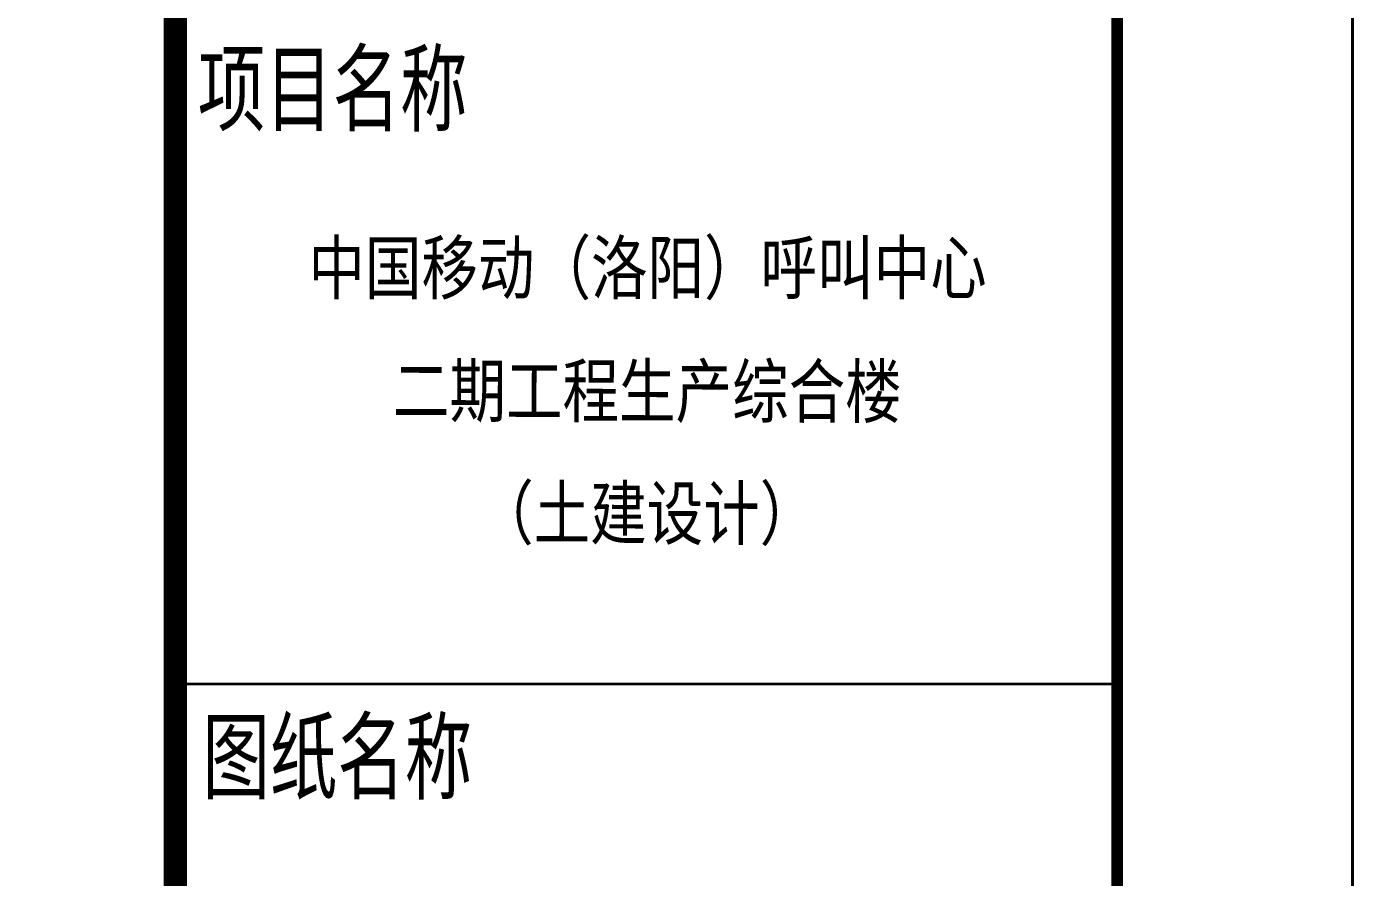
# Model space of a CAD drawing. Header units: millimetres. Extents: x 708158 to 1984082, y -168213 to -53.
# Drawn here: x 825859 to 834308, y -97533 to -92116 of the extents above; entities that cross this region are included whole.
import ezdxf
from ezdxf.enums import TextEntityAlignment as Align

# ---------------------------------------------------------------- set-up
doc = ezdxf.new("R2010")
doc.units = ezdxf.units.MM
doc.header["$LTSCALE"] = 1000
doc.layers.get('0').update_dxf_attribs({"color": 8})
doc.layers.add('图框', color=4, linetype='Continuous', lineweight=35)
doc.styles.add('-黑体', font='simhei.ttf', dxfattribs={"width": 0.8})

# ---------------------------------------------------------------- blocks, each defined once
blk = doc.blocks.new('A$C998f5811')
at = {"layer": '图框', "color": 4}
for p, q in [((-126150, 89100), (-126150, 0)), ((0, 0), (0, 89100))]:
    blk.add_line(p, q, dxfattribs=at)
at = {"layer": '图框', "linetype": 'Continuous'}
blk.add_line((-7530.3, 11399.7), (-1527.3, 11399.7), dxfattribs=at)
at = {"layer": '图框', "color": 4, "const_width": 74.2}
blk.add_lwpolyline([(-122400, 1500), (-1500, 1500), (-1500, 87600), (-122400, 87600)], close=True, dxfattribs=at)
at = {"layer": '图框', "const_width": 150}
blk.add_lwpolyline([(-7500, 87600), (-7500, 1500)], dxfattribs=at)
at = {"layer": '图框', "style": '-黑体', "width": 0.7}
for s, p in [('项目名称', (-7356.7, 14965)), ('图纸名称', (-7327.2, 10712.2))]:
    blk.add_text(s, height=450, dxfattribs=at).set_placement(p)
at = {"layer": '图框', "style": '-黑体', "width": 0.8}
blk.add_text('中国移动（洛阳）呼叫中心', height=330.017, dxfattribs=at).set_placement((-4491.4, 13883.6), align=Align.CENTER)
for s, p in [('二期工程生产综合楼', (-4493.3, 13098.6)), ('（土建设计）', (-4497.2, 12321.1))]:
    blk.add_text(s, height=330.02, rotation=359.86093, dxfattribs=at).set_placement(p, align=Align.CENTER)

msp = doc.modelspace()

# ---------------------------------------------------------------- block references
for p in [(834307.6, -107699.9), (960457.6, -107699.9)]:
    msp.add_blockref('A$C998f5811', p)

doc.saveas('drawing.dxf')
